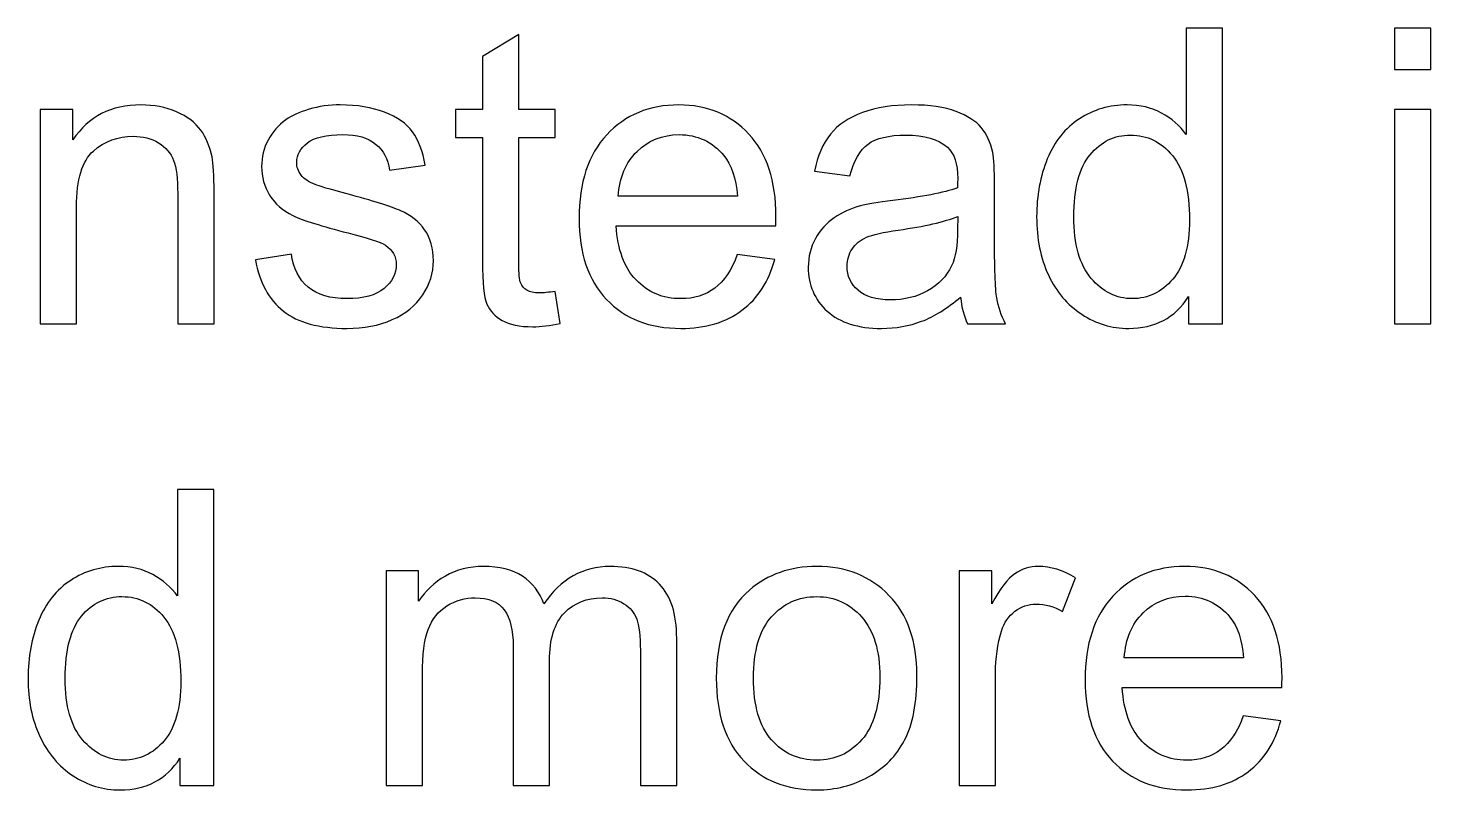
# Model space of a CAD drawing. Header units: millimetres. Extents: x 198 to 2216, y -826 to 151.
# Drawn here: x 1562.8 to 1649.1, y -786.8 to -740 of the extents above; entities that cross this region are included whole.
import ezdxf

# ---------------------------------------------------------------- set-up
doc = ezdxf.new("R2010")
doc.units = ezdxf.units.MM
doc.header["$MEASUREMENT"] = 0
doc.layers.add('Layer 1', color=7, linetype='Continuous')

msp = doc.modelspace()

# ---------------------------------------------------------------- linework, layer by layer
at = {"layer": 'Layer 1', "color": 250}
for points, knots in [([(1595.2251, -756.173), (1595.2251, -756.173), (1595.5299, -758.1457), (1595.5299, -758.1457), (1594.9034, -758.277), (1594.3403, -758.3447), (1593.8493, -758.3447), (1593.0407, -758.3447), (1592.4142, -758.2177), (1591.9654, -757.9595), (1591.5209, -757.7012), (1591.2077, -757.3668), (1591.0256, -756.9477), (1590.8436, -756.5286), (1590.7547, -755.6481), (1590.7547, -754.3061), (1590.7547, -754.3061), (1590.7547, -746.7115), (1590.7547, -746.7115), (1590.7547, -746.7115), (1589.1037, -746.7115), (1589.1037, -746.7115), (1589.1037, -746.7115), (1589.1037, -744.9843), (1589.1037, -744.9843), (1589.1037, -744.9843), (1590.7547, -744.9843), (1590.7547, -744.9843), (1590.7547, -744.9843), (1590.7547, -741.7246), (1590.7547, -741.7246), (1590.7547, -741.7246), (1592.9899, -740.3827), (1592.9899, -740.3827), (1592.9899, -740.3827), (1592.9899, -744.9843), (1592.9899, -744.9843), (1592.9899, -744.9843), (1595.2251, -744.9843), (1595.2251, -744.9843), (1595.2251, -744.9843), (1595.2251, -746.7115), (1595.2251, -746.7115), (1595.2251, -746.7115), (1592.9899, -746.7115), (1592.9899, -746.7115), (1592.9899, -746.7115), (1592.9899, -754.4331), (1592.9899, -754.4331), (1592.9899, -755.0723), (1593.028, -755.483), (1593.1084, -755.665), (1593.1846, -755.847), (1593.3116, -755.991), (1593.4894, -756.101), (1593.6672, -756.2069), (1593.9212, -756.2619), (1594.2514, -756.2619), (1594.497, -756.2619), (1594.8229, -756.2323), (1595.2251, -756.173)], [0, 0, 0, 0, 0.05, 0.05, 0.05, 0.1, 0.1, 0.1, 0.15, 0.15, 0.15, 0.2, 0.2, 0.2, 0.25, 0.25, 0.25, 0.3, 0.3, 0.3, 0.35, 0.35, 0.35, 0.4, 0.4, 0.4, 0.45, 0.45, 0.45, 0.5, 0.5, 0.5, 0.55, 0.55, 0.55, 0.6, 0.6, 0.6, 0.65, 0.65, 0.65, 0.7, 0.7, 0.7, 0.75, 0.75, 0.75, 0.8, 0.8, 0.8, 0.85, 0.85, 0.85, 0.9, 0.9, 0.9, 0.95, 0.95, 0.95, 1, 1, 1, 1]), ([(1634.1929, -758.1669), (1634.1929, -758.1669), (1634.1929, -756.4947), (1634.1929, -756.4947), (1633.3589, -757.7944), (1632.1313, -758.4463), (1630.5099, -758.4463), (1629.46, -758.4463), (1628.4948, -758.1584), (1627.6185, -757.5785), (1626.738, -757.0027), (1626.0564, -756.1942), (1625.5696, -755.1612), (1625.087, -754.1241), (1624.8457, -752.9345), (1624.8457, -751.5883), (1624.8457, -750.276), (1625.0658, -749.0864), (1625.5019, -748.0154), (1625.9421, -746.9486), (1626.5983, -746.1273), (1627.4746, -745.56), (1628.3467, -744.9885), (1629.3288, -744.7049), (1630.4083, -744.7049), (1631.2042, -744.7049), (1631.9111, -744.8742), (1632.5292, -745.2087), (1633.1473, -745.5431), (1633.651, -745.9834), (1634.0405, -746.521), (1634.0405, -746.521), (1634.0405, -739.9805), (1634.0405, -739.9805), (1634.0405, -739.9805), (1636.2757, -739.9805), (1636.2757, -739.9805), (1636.2757, -739.9805), (1636.2757, -758.1669), (1636.2757, -758.1669), (1636.2757, -758.1669), (1634.1929, -758.1669), (1634.1929, -758.1669)], [0, 0, 0, 0, 0.0714286, 0.0714286, 0.0714286, 0.1428571, 0.1428571, 0.1428571, 0.2142857, 0.2142857, 0.2142857, 0.2857143, 0.2857143, 0.2857143, 0.3571429, 0.3571429, 0.3571429, 0.4285714, 0.4285714, 0.4285714, 0.5, 0.5, 0.5, 0.5714286, 0.5714286, 0.5714286, 0.6428571, 0.6428571, 0.6428571, 0.7142857, 0.7142857, 0.7142857, 0.7857143, 0.7857143, 0.7857143, 0.8571429, 0.8571429, 0.8571429, 0.9285714, 0.9285714, 0.9285714, 1, 1, 1, 1]), ([(1646.8675, -742.5205), (1646.8675, -742.5205), (1646.8675, -739.9805), (1646.8675, -739.9805), (1646.8675, -739.9805), (1649.1027, -739.9805), (1649.1027, -739.9805), (1649.1027, -739.9805), (1649.1027, -742.5205), (1649.1027, -742.5205), (1649.1027, -742.5205), (1646.8675, -742.5205), (1646.8675, -742.5205)], [0, 0, 0, 0, 0.25, 0.25, 0.25, 0.5, 0.5, 0.5, 0.75, 0.75, 0.75, 1, 1, 1, 1]), ([(1563.5471, -758.1669), (1563.5471, -758.1669), (1563.5471, -744.9843), (1563.5471, -744.9843), (1563.5471, -744.9843), (1565.5537, -744.9843), (1565.5537, -744.9843), (1565.5537, -744.9843), (1565.5537, -746.8554), (1565.5537, -746.8554), (1566.5189, -745.4203), (1567.9159, -744.7049), (1569.7405, -744.7049), (1570.5363, -744.7049), (1571.2645, -744.8488), (1571.9291, -745.1325), (1572.5937, -745.4161), (1573.0933, -745.7929), (1573.4235, -746.2543), (1573.7537, -746.7157), (1573.9865, -747.2661), (1574.1177, -747.9011), (1574.1982, -748.3159), (1574.2405, -749.0398), (1574.2405, -750.0728), (1574.2405, -750.0728), (1574.2405, -758.1669), (1574.2405, -758.1669), (1574.2405, -758.1669), (1572.0053, -758.1669), (1572.0053, -758.1669), (1572.0053, -758.1669), (1572.0053, -750.1574), (1572.0053, -750.1574), (1572.0053, -749.2473), (1571.9206, -748.5657), (1571.7471, -748.117), (1571.5735, -747.6682), (1571.2645, -747.3084), (1570.8242, -747.0375), (1570.3839, -746.7708), (1569.8632, -746.6353), (1569.2706, -746.6353), (1568.3223, -746.6353), (1567.5053, -746.9359), (1566.8152, -747.5412), (1566.1252, -748.1424), (1565.7823, -749.2896), (1565.7823, -750.9745), (1565.7823, -750.9745), (1565.7823, -758.1669), (1565.7823, -758.1669), (1565.7823, -758.1669), (1563.5471, -758.1669), (1563.5471, -758.1669)], [0, 0, 0, 0, 0.0555556, 0.0555556, 0.0555556, 0.1111111, 0.1111111, 0.1111111, 0.1666667, 0.1666667, 0.1666667, 0.2222222, 0.2222222, 0.2222222, 0.2777778, 0.2777778, 0.2777778, 0.3333333, 0.3333333, 0.3333333, 0.3888889, 0.3888889, 0.3888889, 0.4444444, 0.4444444, 0.4444444, 0.5, 0.5, 0.5, 0.5555556, 0.5555556, 0.5555556, 0.6111111, 0.6111111, 0.6111111, 0.6666667, 0.6666667, 0.6666667, 0.7222222, 0.7222222, 0.7222222, 0.7777778, 0.7777778, 0.7777778, 0.8333333, 0.8333333, 0.8333333, 0.8888889, 0.8888889, 0.8888889, 0.9444444, 0.9444444, 0.9444444, 1, 1, 1, 1]), ([(1576.7847, -754.2299), (1576.7847, -754.2299), (1578.9945, -753.8743), (1578.9945, -753.8743), (1579.1173, -754.7591), (1579.4644, -755.4364), (1580.0317, -755.9105), (1580.5989, -756.3804), (1581.3948, -756.6175), (1582.4108, -756.6175), (1583.4395, -756.6175), (1584.2015, -756.4101), (1584.701, -755.991), (1585.1963, -755.5761), (1585.4461, -755.085), (1585.4461, -754.522), (1585.4461, -754.0182), (1585.2217, -753.6203), (1584.7772, -753.3324), (1584.464, -753.1335), (1583.702, -752.8837), (1582.4912, -752.5747), (1580.8572, -752.164), (1579.7269, -751.8084), (1579.0919, -751.5079), (1578.4611, -751.2031), (1577.9827, -750.7882), (1577.6568, -750.2548), (1577.3308, -749.7256), (1577.1657, -749.1372), (1577.1657, -748.4937), (1577.1657, -747.9053), (1577.3012, -747.3634), (1577.5679, -746.8639), (1577.8388, -746.3644), (1578.2029, -745.9495), (1578.6643, -745.6193), (1579.0114, -745.3653), (1579.4856, -745.1494), (1580.0825, -744.9716), (1580.6836, -744.7938), (1581.3228, -744.7049), (1582.0086, -744.7049), (1583.0416, -744.7049), (1583.9475, -744.8531), (1584.7264, -745.1536), (1585.5096, -745.45), (1586.0853, -745.8564), (1586.4579, -746.3644), (1586.8262, -746.8766), (1587.0844, -747.5582), (1587.2241, -748.4133), (1587.2241, -748.4133), (1585.0397, -748.7181), (1585.0397, -748.7181), (1584.9423, -748.0323), (1584.6545, -747.4947), (1584.1803, -747.1094), (1583.7062, -746.7242), (1583.0373, -746.5337), (1582.1695, -746.5337), (1581.1493, -746.5337), (1580.4169, -746.703), (1579.9809, -747.0417), (1579.5448, -747.3804), (1579.3247, -747.7783), (1579.3247, -748.2313), (1579.3247, -748.5191), (1579.4136, -748.7816), (1579.5956, -749.0144), (1579.7777, -749.2515), (1580.0613, -749.4505), (1580.4508, -749.6071), (1580.6751, -749.6918), (1581.3271, -749.8823), (1582.4193, -750.1786), (1583.9941, -750.5977), (1585.0947, -750.9448), (1585.7213, -751.2115), (1586.3478, -751.4782), (1586.8389, -751.8719), (1587.1945, -752.3799), (1587.5543, -752.8922), (1587.7321, -753.5272), (1587.7321, -754.2892), (1587.7321, -755.03), (1587.5162, -755.7285), (1587.0802, -756.3847), (1586.6441, -757.0408), (1586.0176, -757.5488), (1585.2006, -757.9087), (1584.3793, -758.2685), (1583.4522, -758.4463), (1582.4193, -758.4463), (1580.709, -758.4463), (1579.4009, -758.0907), (1578.5034, -757.3837), (1577.606, -756.6725), (1577.0345, -755.6227), (1576.7847, -754.2299)], [0, 0, 0, 0, 0.030303, 0.030303, 0.030303, 0.0606061, 0.0606061, 0.0606061, 0.0909091, 0.0909091, 0.0909091, 0.1212121, 0.1212121, 0.1212121, 0.1515152, 0.1515152, 0.1515152, 0.1818182, 0.1818182, 0.1818182, 0.2121212, 0.2121212, 0.2121212, 0.2424242, 0.2424242, 0.2424242, 0.2727273, 0.2727273, 0.2727273, 0.3030303, 0.3030303, 0.3030303, 0.3333333, 0.3333333, 0.3333333, 0.3636364, 0.3636364, 0.3636364, 0.3939394, 0.3939394, 0.3939394, 0.4242424, 0.4242424, 0.4242424, 0.4545455, 0.4545455, 0.4545455, 0.4848485, 0.4848485, 0.4848485, 0.5151515, 0.5151515, 0.5151515, 0.5454545, 0.5454545, 0.5454545, 0.5757576, 0.5757576, 0.5757576, 0.6060606, 0.6060606, 0.6060606, 0.6363636, 0.6363636, 0.6363636, 0.6666667, 0.6666667, 0.6666667, 0.6969697, 0.6969697, 0.6969697, 0.7272727, 0.7272727, 0.7272727, 0.7575758, 0.7575758, 0.7575758, 0.7878788, 0.7878788, 0.7878788, 0.8181818, 0.8181818, 0.8181818, 0.8484848, 0.8484848, 0.8484848, 0.8787879, 0.8787879, 0.8787879, 0.9090909, 0.9090909, 0.9090909, 0.9393939, 0.9393939, 0.9393939, 0.969697, 0.969697, 0.969697, 1, 1, 1, 1]), ([(1606.4223, -753.8997), (1606.4223, -753.8997), (1608.7337, -754.2045), (1608.7337, -754.2045), (1608.3739, -755.5465), (1607.7008, -756.5921), (1606.7186, -757.3329), (1605.7365, -758.0738), (1604.4834, -758.4463), (1602.9552, -758.4463), (1601.0333, -758.4463), (1599.5093, -757.8536), (1598.3832, -756.6683), (1597.2571, -755.4872), (1596.6941, -753.8235), (1596.6941, -751.6857), (1596.6941, -749.4759), (1597.2614, -747.7571), (1598.4001, -746.5379), (1599.5389, -745.3145), (1601.0163, -744.7049), (1602.8324, -744.7049), (1604.5893, -744.7049), (1606.0244, -745.3018), (1607.1377, -746.4998), (1608.2511, -747.6979), (1608.8099, -749.3827), (1608.8099, -751.5544), (1608.8099, -751.6857), (1608.8057, -751.8846), (1608.7972, -752.1471), (1608.7972, -752.1471), (1598.9801, -752.1471), (1598.9801, -752.1471), (1599.0648, -753.5907), (1599.4712, -754.6998), (1600.2078, -755.466), (1600.9401, -756.2323), (1601.8588, -756.6175), (1602.9552, -756.6175), (1603.7722, -756.6175), (1604.4707, -756.4016), (1605.0465, -755.9698), (1605.6264, -755.538), (1606.0836, -754.848), (1606.4223, -753.8997)], [0, 0, 0, 0, 0.0666667, 0.0666667, 0.0666667, 0.1333333, 0.1333333, 0.1333333, 0.2, 0.2, 0.2, 0.2666667, 0.2666667, 0.2666667, 0.3333333, 0.3333333, 0.3333333, 0.4, 0.4, 0.4, 0.4666667, 0.4666667, 0.4666667, 0.5333333, 0.5333333, 0.5333333, 0.6, 0.6, 0.6, 0.6666667, 0.6666667, 0.6666667, 0.7333333, 0.7333333, 0.7333333, 0.8, 0.8, 0.8, 0.8666667, 0.8666667, 0.8666667, 0.9333333, 0.9333333, 0.9333333, 1, 1, 1, 1]), ([(1620.1679, -756.5159), (1619.3382, -757.2229), (1618.5381, -757.7182), (1617.7718, -758.0103), (1617.0056, -758.3024), (1616.1843, -758.4463), (1615.3038, -758.4463), (1613.856, -758.4463), (1612.7426, -758.0949), (1611.9637, -757.388), (1611.1848, -756.6852), (1610.7953, -755.7835), (1610.7953, -754.6871), (1610.7953, -754.0436), (1610.9435, -753.4552), (1611.2356, -752.9218), (1611.5319, -752.3884), (1611.9171, -751.9651), (1612.3913, -751.6433), (1612.8696, -751.3216), (1613.403, -751.0761), (1613.9999, -750.911), (1614.4402, -750.7967), (1615.1048, -750.6866), (1615.9896, -750.5765), (1617.793, -750.3649), (1619.1265, -750.1066), (1619.9774, -749.8103), (1619.9859, -749.5055), (1619.9901, -749.3108), (1619.9901, -749.2303), (1619.9901, -748.3244), (1619.7784, -747.6852), (1619.3551, -747.3126), (1618.7836, -746.8089), (1617.9327, -746.5591), (1616.8066, -746.5591), (1615.7525, -746.5591), (1614.9736, -746.7454), (1614.4741, -747.1137), (1613.9703, -747.482), (1613.602, -748.1339), (1613.3607, -749.0737), (1613.3607, -749.0737), (1611.1763, -748.7689), (1611.1763, -748.7689), (1611.3753, -747.8333), (1611.7012, -747.0756), (1612.1584, -746.4998), (1612.6156, -745.9241), (1613.276, -745.4838), (1614.1396, -745.1706), (1614.999, -744.8615), (1616.0023, -744.7049), (1617.1368, -744.7049), (1618.2629, -744.7049), (1619.1815, -744.8361), (1619.8885, -745.1028), (1620.5912, -745.3695), (1621.1119, -745.6997), (1621.4421, -746.1019), (1621.7723, -746.5041), (1622.0052, -747.0121), (1622.1406, -747.6259), (1622.2126, -748.0069), (1622.2507, -748.6927), (1622.2507, -749.6791), (1622.2507, -749.6791), (1622.2507, -752.6424), (1622.2507, -752.6424), (1622.2507, -754.7125), (1622.2973, -756.0206), (1622.3904, -756.5752), (1622.4793, -757.1297), (1622.6656, -757.6589), (1622.9365, -758.1669), (1622.9365, -758.1669), (1620.5997, -758.1669), (1620.5997, -758.1669), (1620.3753, -757.697), (1620.2314, -757.1467), (1620.1679, -756.5159)], [0, 0, 0, 0, 0.037037, 0.037037, 0.037037, 0.0740741, 0.0740741, 0.0740741, 0.1111111, 0.1111111, 0.1111111, 0.1481481, 0.1481481, 0.1481481, 0.1851852, 0.1851852, 0.1851852, 0.2222222, 0.2222222, 0.2222222, 0.2592593, 0.2592593, 0.2592593, 0.2962963, 0.2962963, 0.2962963, 0.3333333, 0.3333333, 0.3333333, 0.3703704, 0.3703704, 0.3703704, 0.4074074, 0.4074074, 0.4074074, 0.4444444, 0.4444444, 0.4444444, 0.4814815, 0.4814815, 0.4814815, 0.5185185, 0.5185185, 0.5185185, 0.5555556, 0.5555556, 0.5555556, 0.5925926, 0.5925926, 0.5925926, 0.6296296, 0.6296296, 0.6296296, 0.6666667, 0.6666667, 0.6666667, 0.7037037, 0.7037037, 0.7037037, 0.7407407, 0.7407407, 0.7407407, 0.7777778, 0.7777778, 0.7777778, 0.8148148, 0.8148148, 0.8148148, 0.8518519, 0.8518519, 0.8518519, 0.8888889, 0.8888889, 0.8888889, 0.9259259, 0.9259259, 0.9259259, 0.962963, 0.962963, 0.962963, 1, 1, 1, 1]), ([(1646.8675, -758.1669), (1646.8675, -758.1669), (1646.8675, -744.9843), (1646.8675, -744.9843), (1646.8675, -744.9843), (1649.1027, -744.9843), (1649.1027, -744.9843), (1649.1027, -744.9843), (1649.1027, -758.1669), (1649.1027, -758.1669), (1649.1027, -758.1669), (1646.8675, -758.1669), (1646.8675, -758.1669)], [0, 0, 0, 0, 0.25, 0.25, 0.25, 0.5, 0.5, 0.5, 0.75, 0.75, 0.75, 1, 1, 1, 1]), ([(1599.1071, -750.3183), (1599.1071, -750.3183), (1606.4477, -750.3183), (1606.4477, -750.3183), (1606.3503, -749.2092), (1606.0667, -748.3794), (1605.6053, -747.8249), (1604.8983, -746.9655), (1603.9754, -746.5337), (1602.8451, -746.5337), (1601.8207, -746.5337), (1600.9613, -746.8766), (1600.2628, -747.5624), (1599.5685, -748.2482), (1599.1833, -749.1668), (1599.1071, -750.3183)], [0, 0, 0, 0, 0.2, 0.2, 0.2, 0.4, 0.4, 0.4, 0.6, 0.6, 0.6, 0.8, 0.8, 0.8, 1, 1, 1, 1]), ([(1627.1317, -751.5925), (1627.1317, -753.2774), (1627.4873, -754.5347), (1628.2027, -755.3687), (1628.9139, -756.2026), (1629.7564, -756.6175), (1630.7258, -756.6175), (1631.7037, -756.6175), (1632.5334, -756.2196), (1633.2192, -755.4237), (1633.9008, -754.6278), (1634.2437, -753.4129), (1634.2437, -751.7788), (1634.2437, -749.9839), (1633.8966, -748.6631), (1633.1981, -747.8206), (1632.5038, -746.9782), (1631.6444, -746.5591), (1630.6242, -746.5591), (1629.6294, -746.5591), (1628.7996, -746.9613), (1628.1308, -747.7698), (1627.4661, -748.5784), (1627.1317, -749.8526), (1627.1317, -751.5925)], [0, 0, 0, 0, 0.125, 0.125, 0.125, 0.25, 0.25, 0.25, 0.375, 0.375, 0.375, 0.5, 0.5, 0.5, 0.625, 0.625, 0.625, 0.75, 0.75, 0.75, 0.875, 0.875, 0.875, 1, 1, 1, 1]), ([(1619.9901, -751.5629), (1619.1773, -751.8931), (1617.9581, -752.1725), (1616.3325, -752.4011), (1615.4096, -752.5323), (1614.7577, -752.6805), (1614.3767, -752.8456), (1613.9957, -753.0107), (1613.7036, -753.252), (1613.4962, -753.5653), (1613.2887, -753.8828), (1613.1829, -754.2341), (1613.1829, -754.6236), (1613.1829, -755.212), (1613.4073, -755.7073), (1613.8602, -756.101), (1614.3132, -756.4947), (1614.9736, -756.6937), (1615.8414, -756.6937), (1616.7008, -756.6937), (1617.467, -756.5074), (1618.1401, -756.1307), (1618.809, -755.7581), (1619.3043, -755.2459), (1619.6176, -754.5982), (1619.8589, -754.0944), (1619.9774, -753.3536), (1619.9774, -752.3757), (1619.9774, -752.3757), (1619.9901, -751.5629), (1619.9901, -751.5629)], [0, 0, 0, 0, 0.1, 0.1, 0.1, 0.2, 0.2, 0.2, 0.3, 0.3, 0.3, 0.4, 0.4, 0.4, 0.5, 0.5, 0.5, 0.6, 0.6, 0.6, 0.7, 0.7, 0.7, 0.8, 0.8, 0.8, 0.9, 0.9, 0.9, 1, 1, 1, 1]), ([(1572.1449, -786.543), (1572.1449, -786.543), (1572.1449, -784.8708), (1572.1449, -784.8708), (1571.3109, -786.1705), (1570.0833, -786.8224), (1568.4619, -786.8224), (1567.412, -786.8224), (1566.4468, -786.5345), (1565.5705, -785.9546), (1564.69, -785.3788), (1564.0084, -784.5703), (1563.5216, -783.5373), (1563.039, -782.5002), (1562.7977, -781.3106), (1562.7977, -779.9644), (1562.7977, -778.6521), (1563.0178, -777.4625), (1563.4539, -776.3915), (1563.8941, -775.3247), (1564.5503, -774.5034), (1565.4266, -773.9361), (1566.2987, -773.3646), (1567.2808, -773.081), (1568.3603, -773.081), (1569.1562, -773.081), (1569.8631, -773.2503), (1570.4812, -773.5848), (1571.0993, -773.9192), (1571.603, -774.3595), (1571.9925, -774.8971), (1571.9925, -774.8971), (1571.9925, -768.3566), (1571.9925, -768.3566), (1571.9925, -768.3566), (1574.2277, -768.3566), (1574.2277, -768.3566), (1574.2277, -768.3566), (1574.2277, -786.543), (1574.2277, -786.543), (1574.2277, -786.543), (1572.1449, -786.543), (1572.1449, -786.543)], [0, 0, 0, 0, 0.0714286, 0.0714286, 0.0714286, 0.1428571, 0.1428571, 0.1428571, 0.2142857, 0.2142857, 0.2142857, 0.2857143, 0.2857143, 0.2857143, 0.3571429, 0.3571429, 0.3571429, 0.4285714, 0.4285714, 0.4285714, 0.5, 0.5, 0.5, 0.5714286, 0.5714286, 0.5714286, 0.6428571, 0.6428571, 0.6428571, 0.7142857, 0.7142857, 0.7142857, 0.7857143, 0.7857143, 0.7857143, 0.8571429, 0.8571429, 0.8571429, 0.9285714, 0.9285714, 0.9285714, 1, 1, 1, 1]), ([(1584.8195, -786.543), (1584.8195, -786.543), (1584.8195, -773.3604), (1584.8195, -773.3604), (1584.8195, -773.3604), (1586.8261, -773.3604), (1586.8261, -773.3604), (1586.8261, -773.3604), (1586.8261, -775.2231), (1586.8261, -775.2231), (1587.2367, -774.5796), (1587.7871, -774.0589), (1588.4729, -773.6694), (1589.1587, -773.2757), (1589.9376, -773.081), (1590.8139, -773.081), (1591.7876, -773.081), (1592.5877, -773.2842), (1593.21, -773.6864), (1593.8323, -774.0928), (1594.2725, -774.6558), (1594.5265, -775.3839), (1595.5764, -773.8472), (1596.9353, -773.081), (1598.6117, -773.081), (1599.924, -773.081), (1600.9358, -773.4408), (1601.6385, -774.1647), (1602.3455, -774.8886), (1602.7011, -776.002), (1602.7011, -777.5048), (1602.7011, -777.5048), (1602.7011, -786.543), (1602.7011, -786.543), (1602.7011, -786.543), (1600.4659, -786.543), (1600.4659, -786.543), (1600.4659, -786.543), (1600.4659, -778.2457), (1600.4659, -778.2457), (1600.4659, -777.3567), (1600.3897, -776.7132), (1600.2458, -776.3195), (1600.1018, -775.9258), (1599.8394, -775.6125), (1599.4541, -775.3712), (1599.0731, -775.1299), (1598.6244, -775.0114), (1598.1122, -775.0114), (1597.1808, -775.0114), (1596.4104, -775.3204), (1595.7965, -775.9343), (1595.1827, -776.5523), (1594.8779, -777.5387), (1594.8779, -778.8934), (1594.8779, -778.8934), (1594.8779, -786.543), (1594.8779, -786.543), (1594.8779, -786.543), (1592.6427, -786.543), (1592.6427, -786.543), (1592.6427, -786.543), (1592.6427, -777.9874), (1592.6427, -777.9874), (1592.6427, -776.9968), (1592.4607, -776.2518), (1592.0966, -775.7565), (1591.7325, -775.2612), (1591.1356, -775.0114), (1590.3101, -775.0114), (1589.6836, -775.0114), (1589.1036, -775.1765), (1588.5702, -775.5067), (1588.0368, -775.8369), (1587.6516, -776.3195), (1587.4103, -776.9587), (1587.1732, -777.5937), (1587.0547, -778.5124), (1587.0547, -779.7104), (1587.0547, -779.7104), (1587.0547, -786.543), (1587.0547, -786.543), (1587.0547, -786.543), (1584.8195, -786.543), (1584.8195, -786.543)], [0, 0, 0, 0, 0.0357143, 0.0357143, 0.0357143, 0.0714286, 0.0714286, 0.0714286, 0.1071429, 0.1071429, 0.1071429, 0.1428571, 0.1428571, 0.1428571, 0.1785714, 0.1785714, 0.1785714, 0.2142857, 0.2142857, 0.2142857, 0.25, 0.25, 0.25, 0.2857143, 0.2857143, 0.2857143, 0.3214286, 0.3214286, 0.3214286, 0.3571429, 0.3571429, 0.3571429, 0.3928571, 0.3928571, 0.3928571, 0.4285714, 0.4285714, 0.4285714, 0.4642857, 0.4642857, 0.4642857, 0.5, 0.5, 0.5, 0.5357143, 0.5357143, 0.5357143, 0.5714286, 0.5714286, 0.5714286, 0.6071429, 0.6071429, 0.6071429, 0.6428571, 0.6428571, 0.6428571, 0.6785714, 0.6785714, 0.6785714, 0.7142857, 0.7142857, 0.7142857, 0.75, 0.75, 0.75, 0.7857143, 0.7857143, 0.7857143, 0.8214286, 0.8214286, 0.8214286, 0.8571429, 0.8571429, 0.8571429, 0.8928571, 0.8928571, 0.8928571, 0.9285714, 0.9285714, 0.9285714, 0.9642857, 0.9642857, 0.9642857, 1, 1, 1, 1]), ([(1605.1395, -779.9517), (1605.1395, -777.5175), (1605.8168, -775.7141), (1607.1757, -774.5415), (1608.306, -773.5678), (1609.6903, -773.081), (1611.3202, -773.081), (1613.1278, -773.081), (1614.6095, -773.6737), (1615.7609, -774.859), (1616.9082, -776.0401), (1617.4839, -777.6784), (1617.4839, -779.7654), (1617.4839, -781.4588), (1617.2299, -782.788), (1616.7219, -783.7575), (1616.2139, -784.7269), (1615.4731, -785.4804), (1614.4994, -786.0181), (1613.53, -786.5557), (1612.4674, -786.8224), (1611.3202, -786.8224), (1609.4744, -786.8224), (1607.9843, -786.234), (1606.8455, -785.0529), (1605.7068, -783.8718), (1605.1395, -782.17), (1605.1395, -779.9517)], [0, 0, 0, 0, 0.1111111, 0.1111111, 0.1111111, 0.2222222, 0.2222222, 0.2222222, 0.3333333, 0.3333333, 0.3333333, 0.4444444, 0.4444444, 0.4444444, 0.5555556, 0.5555556, 0.5555556, 0.6666667, 0.6666667, 0.6666667, 0.7777778, 0.7777778, 0.7777778, 0.8888889, 0.8888889, 0.8888889, 1, 1, 1, 1]), ([(1620.0789, -786.543), (1620.0789, -786.543), (1620.0789, -773.3604), (1620.0789, -773.3604), (1620.0789, -773.3604), (1622.0855, -773.3604), (1622.0855, -773.3604), (1622.0855, -773.3604), (1622.0855, -775.3797), (1622.0855, -775.3797), (1622.5977, -774.4441), (1623.0719, -773.8261), (1623.5079, -773.5297), (1623.9439, -773.2292), (1624.4223, -773.081), (1624.943, -773.081), (1625.6965, -773.081), (1626.4628, -773.3181), (1627.2417, -773.788), (1627.2417, -773.788), (1626.4458, -775.8496), (1626.4458, -775.8496), (1625.904, -775.5448), (1625.3621, -775.3924), (1624.8202, -775.3924), (1624.3334, -775.3924), (1623.8974, -775.5406), (1623.5121, -775.8327), (1623.1269, -776.1248), (1622.8517, -776.5312), (1622.6866, -777.0519), (1622.4369, -777.8435), (1622.3141, -778.7113), (1622.3141, -779.6554), (1622.3141, -779.6554), (1622.3141, -786.543), (1622.3141, -786.543), (1622.3141, -786.543), (1620.0789, -786.543), (1620.0789, -786.543)], [0, 0, 0, 0, 0.0769231, 0.0769231, 0.0769231, 0.1538462, 0.1538462, 0.1538462, 0.2307692, 0.2307692, 0.2307692, 0.3076923, 0.3076923, 0.3076923, 0.3846154, 0.3846154, 0.3846154, 0.4615385, 0.4615385, 0.4615385, 0.5384615, 0.5384615, 0.5384615, 0.6153846, 0.6153846, 0.6153846, 0.6923077, 0.6923077, 0.6923077, 0.7692308, 0.7692308, 0.7692308, 0.8461538, 0.8461538, 0.8461538, 0.9230769, 0.9230769, 0.9230769, 1, 1, 1, 1]), ([(1637.5541, -782.2758), (1637.5541, -782.2758), (1639.8655, -782.5806), (1639.8655, -782.5806), (1639.5057, -783.9226), (1638.8326, -784.9682), (1637.8504, -785.709), (1636.8683, -786.4499), (1635.6152, -786.8224), (1634.087, -786.8224), (1632.1651, -786.8224), (1630.6411, -786.2297), (1629.515, -785.0444), (1628.3889, -783.8633), (1627.8259, -782.1996), (1627.8259, -780.0618), (1627.8259, -777.852), (1628.3932, -776.1332), (1629.5319, -774.914), (1630.6707, -773.6906), (1632.1481, -773.081), (1633.9642, -773.081), (1635.7211, -773.081), (1637.1562, -773.6779), (1638.2695, -774.8759), (1639.3829, -776.074), (1639.9417, -777.7588), (1639.9417, -779.9305), (1639.9417, -780.0618), (1639.9375, -780.2607), (1639.929, -780.5232), (1639.929, -780.5232), (1630.1119, -780.5232), (1630.1119, -780.5232), (1630.1966, -781.9668), (1630.603, -783.0759), (1631.3396, -783.8421), (1632.0719, -784.6084), (1632.9906, -784.9936), (1634.087, -784.9936), (1634.904, -784.9936), (1635.6025, -784.7777), (1636.1783, -784.3459), (1636.7582, -783.9141), (1637.2154, -783.2241), (1637.5541, -782.2758)], [0, 0, 0, 0, 0.0666667, 0.0666667, 0.0666667, 0.1333333, 0.1333333, 0.1333333, 0.2, 0.2, 0.2, 0.2666667, 0.2666667, 0.2666667, 0.3333333, 0.3333333, 0.3333333, 0.4, 0.4, 0.4, 0.4666667, 0.4666667, 0.4666667, 0.5333333, 0.5333333, 0.5333333, 0.6, 0.6, 0.6, 0.6666667, 0.6666667, 0.6666667, 0.7333333, 0.7333333, 0.7333333, 0.8, 0.8, 0.8, 0.8666667, 0.8666667, 0.8666667, 0.9333333, 0.9333333, 0.9333333, 1, 1, 1, 1]), ([(1565.0837, -779.9686), (1565.0837, -781.6535), (1565.4393, -782.9108), (1566.1547, -783.7448), (1566.8659, -784.5787), (1567.7084, -784.9936), (1568.6778, -784.9936), (1569.6557, -784.9936), (1570.4854, -784.5957), (1571.1712, -783.7998), (1571.8528, -783.0039), (1572.1957, -781.789), (1572.1957, -780.1549), (1572.1957, -778.36), (1571.8486, -777.0392), (1571.1501, -776.1967), (1570.4558, -775.3543), (1569.5964, -774.9352), (1568.5762, -774.9352), (1567.5814, -774.9352), (1566.7516, -775.3374), (1566.0828, -776.1459), (1565.4181, -776.9545), (1565.0837, -778.2287), (1565.0837, -779.9686)], [0, 0, 0, 0, 0.125, 0.125, 0.125, 0.25, 0.25, 0.25, 0.375, 0.375, 0.375, 0.5, 0.5, 0.5, 0.625, 0.625, 0.625, 0.75, 0.75, 0.75, 0.875, 0.875, 0.875, 1, 1, 1, 1]), ([(1607.4255, -779.9559), (1607.4255, -781.6408), (1607.7938, -782.9023), (1608.5304, -783.7363), (1609.2712, -784.5745), (1610.1983, -784.9936), (1611.3202, -784.9936), (1612.4293, -784.9936), (1613.3522, -784.5745), (1614.093, -783.7321), (1614.8296, -782.8896), (1615.1979, -781.6069), (1615.1979, -779.884), (1615.1979, -778.2584), (1614.8254, -777.0265), (1614.0845, -776.1925), (1613.3437, -775.3543), (1612.4208, -774.9352), (1611.3202, -774.9352), (1610.1983, -774.9352), (1609.2712, -775.3501), (1608.5304, -776.184), (1607.7938, -777.018), (1607.4255, -778.2753), (1607.4255, -779.9559)], [0, 0, 0, 0, 0.125, 0.125, 0.125, 0.25, 0.25, 0.25, 0.375, 0.375, 0.375, 0.5, 0.5, 0.5, 0.625, 0.625, 0.625, 0.75, 0.75, 0.75, 0.875, 0.875, 0.875, 1, 1, 1, 1]), ([(1630.2389, -778.6944), (1630.2389, -778.6944), (1637.5795, -778.6944), (1637.5795, -778.6944), (1637.4821, -777.5853), (1637.1985, -776.7555), (1636.7371, -776.201), (1636.0301, -775.3416), (1635.1072, -774.9098), (1633.9769, -774.9098), (1632.9525, -774.9098), (1632.0931, -775.2527), (1631.3946, -775.9385), (1630.7003, -776.6243), (1630.3151, -777.5429), (1630.2389, -778.6944)], [0, 0, 0, 0, 0.2, 0.2, 0.2, 0.4, 0.4, 0.4, 0.6, 0.6, 0.6, 0.8, 0.8, 0.8, 1, 1, 1, 1])]:
    msp.add_open_spline(points, degree=3, knots=knots, dxfattribs=at)

doc.saveas('drawing.dxf')
